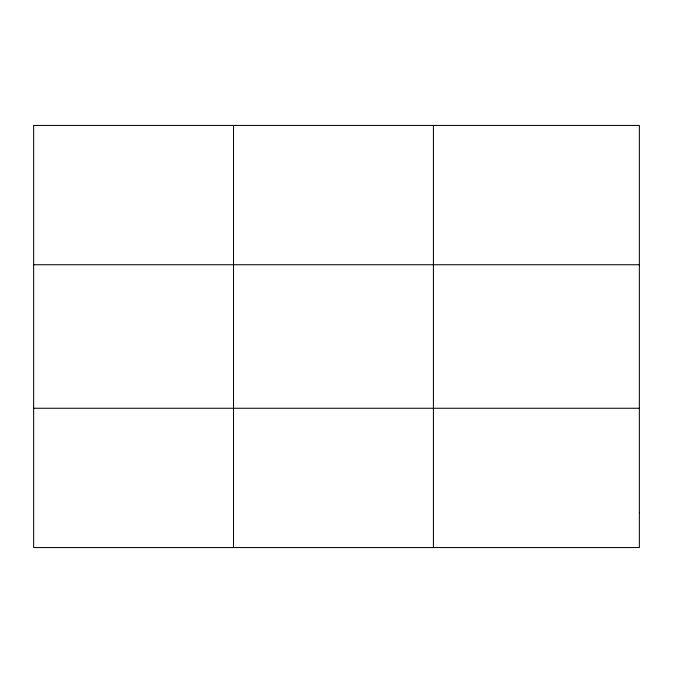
<?xml version="1.0" encoding="UTF-8"?>
<svg xmlns="http://www.w3.org/2000/svg" width="673" height="673" viewBox="0 0 673 673"><rect width="100%" height="100%" fill="white"/><g stroke="black" fill="none" stroke-linecap="round" stroke-linejoin="round"><path stroke-width="1.01" d="M233.531 547.561L233.531 125.439M433.412 547.561L433.412 125.439M33.65 264.741L639.35 264.741M33.65 408.259L639.35 408.259M639.35 512.733L639.35 547.561L33.65 547.561L33.65 125.439L639.35 125.439L639.35 512.733"/></g></svg>
